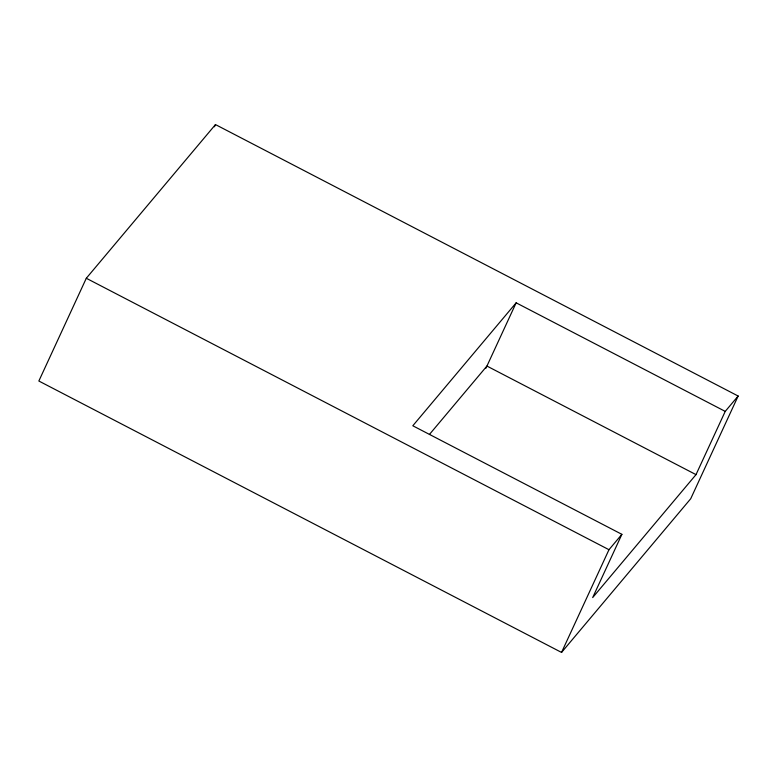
<?xml version="1.0" encoding="UTF-8"?>
<svg xmlns="http://www.w3.org/2000/svg" width="777" height="777" viewBox="0 0 777 777"><rect width="100%" height="100%" fill="white"/><g stroke="black" fill="none" stroke-linecap="round" stroke-linejoin="round"><path stroke-width="1.17" d="M86.305 278.263L38.85 381.021L561.538 652.427L690.714 498.737L738.15 396.027L215.482 124.573L86.305 278.263L608.974 549.708L621.891 534.333L412.81 425.767L516.151 302.816L725.232 411.392L738.15 396.027M214.471 126.768L215.482 124.573M485.926 368.24L516.151 302.816M561.538 652.427L608.974 549.708M621.891 534.333L592.676 597.581L696.007 474.63L725.232 411.392M429.428 434.469L486.926 366.054L696.007 474.63"/></g></svg>
